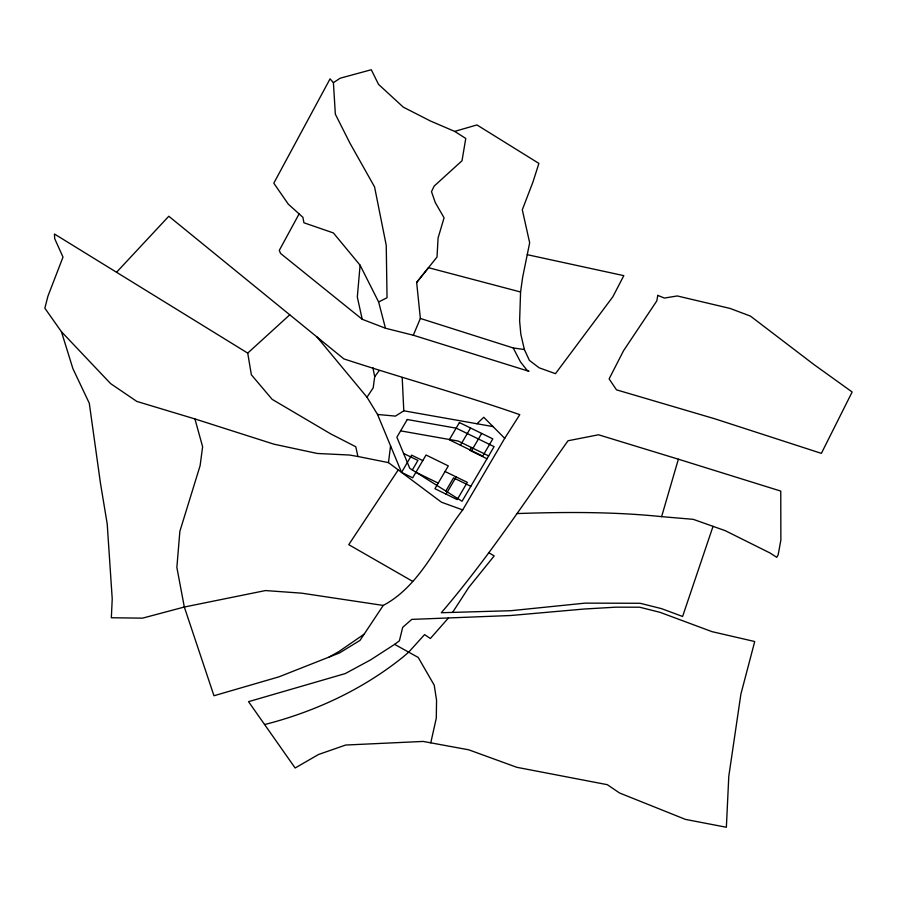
<?xml version="1.0" encoding="UTF-8"?>
<svg xmlns="http://www.w3.org/2000/svg" width="897" height="897" viewBox="0 0 897 897"><rect width="100%" height="100%" fill="white"/><g stroke="black" fill="none" stroke-linecap="round" stroke-linejoin="round"><path stroke-width="1.35" d="M454.667 131.399L465.767 138.441L462.011 160.754L434.17 186.083L431.491 191.622L435.292 202.587L444.071 217.814L438.084 237.952L437.018 257.024L416.657 282.443L420.368 318.446L513.196 347.958L520.518 361.973L526.831 369.979L528.972 371.324L413.304 335.231L385.475 328.235L378.624 301.975L387.044 297.737L386.237 245.285L374.554 186.879L349.942 143.15L335.343 114.188L333.415 82.659L340.165 78.218L371.291 69.742L378.512 84.352L403.302 107.147L430.369 120.972L454.667 131.399L476.946 124.941L538.895 163.411L532.953 182.024L522.301 209.786L529.667 242.795L522.659 277.229L520.574 291.985L519.621 320.991L520.843 334.312L524.375 349.538L529.398 360.381L539.119 367.792L555.456 373.679L612.808 296.829L623.819 275.648L527.245 254.681M333.415 82.659L330.074 78.835L273.787 183.201L288.296 204.146L302.906 217.321L303.915 222.77L333.404 232.951L360.101 265.22L357.32 297.053L362.209 319.276L385.475 328.235M390.565 445.887L388.479 462.617L441.459 502.208L462.695 509.922L504.708 438.319L519.789 414.661C461.652 394.388 402.293 378.041 343.876 358.901L168.804 216.244L116.554 272.273M372.872 367.624L374.699 376.662L373.197 387.852L366.996 397.214L377.547 414.47L401.553 472.383L412.676 477.821L426.053 455.014L448.309 465.902L434.933 488.708L457.201 499.595L467.303 482.362L445.035 471.474M430.773 742.828L436.29 718.138L436.559 700.176L434.226 685.218L418.226 657.445L394.635 644.36L370.584 659.889L345.278 673.569L248.536 701.667L295.135 768L318.502 754.5L345.648 745.037L423.137 741.427L468.783 749.825L516.807 767.305L607.325 784.684L619.592 793.004L685.499 819.409L726.368 827.258L728.79 776.286L740.9 694.099L754.725 641.523L711.994 631.645L660.091 612.348L639.651 607.213L615.858 607.168L584.104 609.029L510.561 615.521L411.779 619.39L402.708 627.328L399.389 640.806L394.635 644.36M517.255 513.555C565.413 511.94 613.582 511.682 661.616 516.638L678.379 459.197L598.512 434.787L568.014 440.763C526.864 498.799 487.676 558.663 441.313 612.729L510.774 610.711L585.068 603.132L640.133 603.277L661.481 608.637L682.595 616.474L713.037 526.348M413.304 335.231L420.368 318.446M299.105 213.901L279.281 250.398L280.548 253.436L362.209 319.276M401.542 472.383L411.645 455.149L422.779 460.598M412.34 469.972L417.935 460.441L403.594 453.433M460.441 445.226L470.544 428.004M445.82 491.04L453.546 477.866L470.824 486.309M471.374 447.468L469.714 450.294L486.993 458.748M446.067 494.146L456.169 476.924M471.575 450.664L481.678 433.442M452.581 612.404L468.806 587.344L494.18 555.927L488.517 552.552M398.234 469.905L348.754 544.658L412.598 581.312M462.695 509.922C437.758 542.315 420.816 585.393 383.254 605.43L360 640.391L339.47 652.96L278.989 676.831L213.968 695.747L184.322 607.022L176.866 567.453L179.86 531.338L200.109 465.678L202.621 446.773L194.929 418.944L136.826 401.43L110.645 383.636L61.433 331.711L44.85 308.198L47.922 296.212L63.003 257.091L54.683 238.636L54.448 234.005L247.718 353.115L251.373 374.8L272.15 399.344L330.578 433.812L355.773 446.74L357.937 456.495L388.479 462.617M374.699 376.662L379.274 370.528M416.657 282.443L428.486 267.687L520.574 291.985M448.455 617.955L430.369 638.507L424.584 634.594L408.684 652.164L403.762 656.436A421.882 335.59 18.4 0 1 350.301 691.688A421.085 334.962 18.4 0 1 266.891 723.969L264.581 724.507M476.991 423.754L483.763 417.273L504.708 438.319M247.718 353.115L289.765 314.802M364.137 634.168L338.774 651.637L329.098 657.053M493.025 426.591L403.796 410.804L395.476 416.107L377.547 414.47M661.616 516.638L693.269 519.341L725.202 530.654L769.951 552.956L776.746 557.329L778.192 554.682L780.872 540.016L780.76 491.085L678.379 459.197M513.196 347.958L524.375 349.538M383.254 605.43L301.583 593.152L265.456 590.562L184.322 607.022L142.556 618.145L111.34 617.764L112.226 598.916L107.214 523.949L100.442 483.113L89.296 403.246L72.915 368.678L61.433 331.711M357.937 456.495L349.583 455.037L317.291 453.467L274 444.194L194.929 418.944M400.6 430.863L458.277 441.066L488.652 455.923M415.95 472.237L438.207 483.124M366.996 397.214L317 337.003M360.101 265.22L378.624 301.975M402.192 377.525L403.796 410.804M657.77 295.371L656.817 300.887L623.561 350.682L609.108 378.904L616.497 389.836L714.763 418.787L821.372 453.366L852.15 391.989L813.725 364.395L750.464 316.114L730.001 308.411L677.246 295.954L664.374 298.062L657.77 295.371M407.26 419.516L396.878 437.209L409.783 468.357L462.056 501.255L494.09 446.65L456.349 428.194L407.26 419.516M459.421 422.554L449.307 439.788L482.698 456.113L492.812 438.88L459.421 422.554"/></g></svg>
